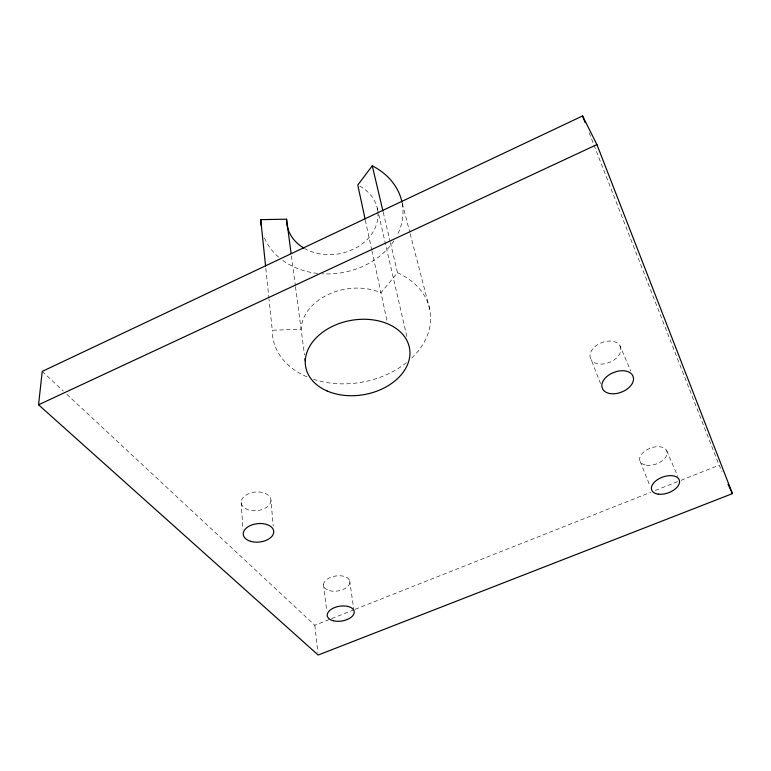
<?xml version="1.0" encoding="UTF-8"?>
<svg xmlns="http://www.w3.org/2000/svg" width="771" height="771" viewBox="0 0 771 771"><rect width="100%" height="100%" fill="white"/><g stroke="black" fill="none" stroke-linecap="round" stroke-linejoin="round"><path stroke-width="0.58" stroke-dasharray="3.85 2.89" d="M390.386 242.528L397.518 272.751L380.961 292.768A51.223 37.663 -9.9 0 0 328.966 294.194A51.223 37.663 -9.9 0 0 301.095 329.236L272.279 330.239L269.05 299.321M66.846 394.328L314.819 625.271L330.499 619.065M331.617 618.621L354.014 609.755M355.132 609.312L650.811 492.255M655.283 490.481L679.926 480.728M681.044 480.285L719.121 465.212L722.09 471.524M42.232 371.391L63.328 391.051M666.732 450.736L677.776 476.42M600.59 383.707L590.075 356.809A16.056 10.64 -21.6 0 1 600.166 343.268L604.146 341.813A16.056 10.64 -21.6 0 1 620.019 345.9L630.823 371.121M640.152 461.434L650.059 485.981M589.131 132.747L593.516 143.946M593.949 145.064L719.121 465.212M620.019 345.9L620.828 348.569A16.056 10.64 -21.6 0 1 610.622 361.927L606.719 363.343A16.056 10.64 -21.6 0 1 590.971 359.44M402.308 203.438L409.864 232.563M410.162 233.729L429.794 309.46M383.245 212.314L390.107 241.371M377.202 208.054L407.098 337.534M365.329 220.159L371.632 249.438M371.892 250.614L387.158 321.526M349.658 580.582L353.812 609.485M291.428 255.885L295.322 285.463M295.476 286.648L304.497 355.026M323.512 584.582L326.663 610.15M314.819 625.271L317.912 652.661M265.831 268.395L268.925 298.136M270.968 500.495A14.938 9.31 -5.8 0 1 248.541 509.862A14.938 9.31 -5.8 0 1 248.715 493.671A14.938 9.31 -5.8 0 1 270.968 500.495L273.233 526.082M241.188 502.364L242.913 529.292M402.231 203.409A71.443 57.786 -9.1 0 1 396.795 236.013M393.865 240.909A71.443 57.786 -9.1 0 1 322.326 273.821M317.613 273.426A71.443 57.786 -9.1 0 1 282.186 260.02M278.63 257.157A71.443 57.786 -9.1 0 1 263.981 236.774M377.877 212.304A45.894 37.104 -9.1 0 1 354.303 248.802A45.894 37.104 -9.1 0 1 305.21 248.84M359.749 186.071A45.894 37.104 -9.1 0 1 377.761 211.225M397.518 272.751A79.75 58.683 -9.9 0 1 410.124 359.546M406.413 362.688A79.75 58.683 -9.9 0 1 313.537 379.313M306.983 376.846A79.75 58.683 -9.9 0 1 272.279 330.239M646.426 465.221A14.341 8.452 -20.3 0 0 667.175 452.924A14.341 8.452 -20.3 0 0 646.638 449.917A14.341 8.452 -20.3 0 0 646.426 465.221M329.468 590.644A13.329 7.565 -9 0 0 349.918 582.539A13.329 7.565 -9 0 0 330.788 577.306A13.329 7.565 -9 0 0 329.468 590.644"/><path stroke-width="1.16" d="M38.55 404.794L42.232 371.391L582.568 115.958L596.927 144.591L732.45 493.623L318.182 655.042L38.55 404.794L596.927 144.591M402.009 202.272A71.443 57.786 -9.1 0 0 372.258 165.823L357.773 185.03L365.078 218.993M261.109 225.489A71.443 57.786 -9.1 0 1 260.743 219.639L286.59 219.205A45.894 37.104 -9.1 0 0 304.16 248.252M728.007 484.149L732.45 493.623M582.568 115.958L585.199 122.676M372.258 165.823L382.965 211.148M286.59 219.205L291.11 253.514M304.959 358.544L305.268 360.886M260.743 219.639L265.581 266.024M616.482 371.526L612.386 373A16.499 10.601 -21.2 0 0 601.881 386.599L602.768 389.22A16.499 10.601 -21.2 0 0 618.862 393.017L622.881 391.572A16.499 10.601 -21.2 0 0 633.511 378.166L632.702 375.506A16.499 10.601 -21.2 0 0 616.482 371.526M327.164 391.003A52.756 37.683 -10.1 0 0 409.709 356.694A52.756 37.683 -10.1 0 0 335.915 324.803A52.756 37.683 -10.1 0 0 327.164 391.003M658.212 494.153A14.697 8.375 -20 0 0 679.579 481.798A14.697 8.375 -20 0 0 658.646 478.945A14.697 8.375 -20 0 0 658.212 494.153M333.284 620.742A13.637 7.469 -9.1 0 0 354.226 612.569A13.637 7.469 -9.1 0 0 334.701 607.548A13.637 7.469 -9.1 0 0 333.284 620.742M250.739 541.358A15.324 9.242 -6.1 0 0 273.753 531.894A15.324 9.242 -6.1 0 0 250.96 525.282A15.324 9.242 -6.1 0 0 250.739 541.358"/></g></svg>
